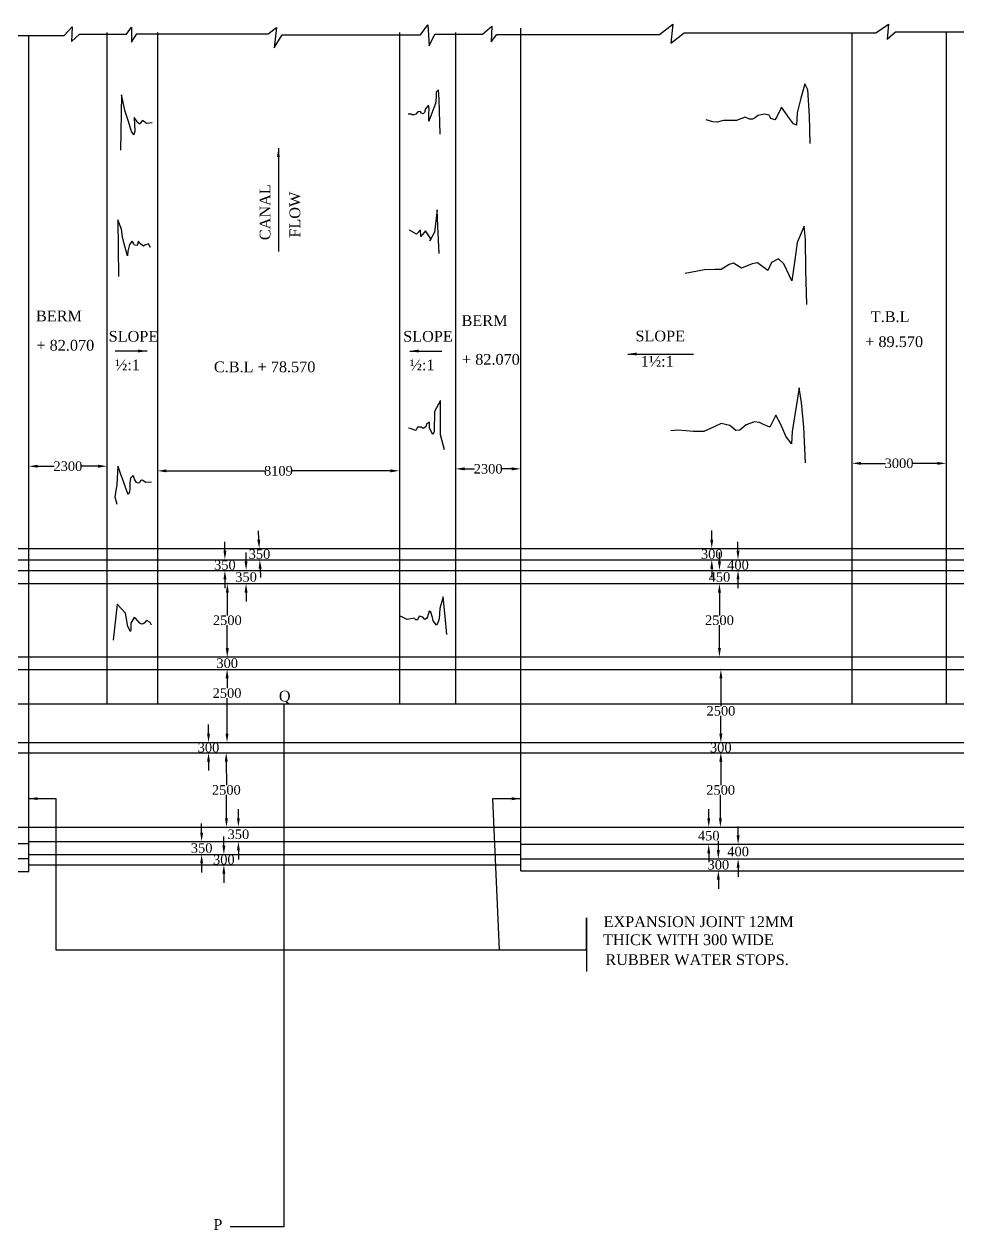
# Model space of a CAD drawing. Header units: millimetres. Extents: x 4623 to 200957, y 6604 to 110630.
# Drawn here: x 65690 to 96984, y 33910 to 74338 of the extents above; entities that cross this region are included whole.
import ezdxf

# ---------------------------------------------------------------- set-up
doc = ezdxf.new("R2010")
doc.units = ezdxf.units.MM
doc.header["$MEASUREMENT"] = 0
for name, color, linetype in [('DIM', 5, 'Continuous'), ('DO LINE', 3, 'Continuous'), ('DWG.LINE', 10, 'Continuous'), ('HATCH', 2, 'Continuous'), ('TEXT', 7, 'Continuous')]:
    doc.layers.add(name, color=color, linetype=linetype)
doc.styles.get("Standard").update_dxf_attribs({"font": 'TIMES.TTF', "height": 320})
doc.dimstyles.get("Standard").update_dxf_attribs({"dimtxt": 320, "dimasz": 300, "dimexe": 0.18, "dimexo": 0.0625, "dimgap": 0.09, "dimtad": 0, "dimtih": 1, "dimtoh": 1, "dimdec": 0, "dimzin": 0, "dimdsep": 46, "dimtxsty": 'Standard', "dimcen": 300, "dimclrd": 5, "dimclre": 5, "dimclrt": 4, "dimadec": 0, "dimazin": 0, "dimtfac": 1, "dimtdec": 0, "dimtofl": 0, "dimtmove": 0, "dimatfit": 3, "dimfxl": 5, "dimfxlon": 1, "dimtolj": 1, "dimtzin": 0, "dimarcsym": 0})

# ---------------------------------------------------------------- blocks, each defined once
blk = doc.blocks.new('*D62')
at = {"layer": 'Defpoints', "color": 0, "ltscale": 0.2}
for p in [(65847, 59455), (68466, 59514), (68466, 59484)]:
    blk.add_point(p, dxfattribs=at)
at = {"layer": 'DIM', "color": 5, "lineweight": -2, "ltscale": 0.2}
for p, q in [((65847, 59509), (65847, 59514)), ((66147, 59514), (66697, 59514)), ((68166, 59514), (67616, 59514)), ((68466, 59509), (68466, 59514))]:
    blk.add_line(p, q, dxfattribs=at)
at = {"layer": 'DIM', "color": 5, "ltscale": 0.2}
for points in [[(66147, 59564), (66147, 59464), (65847, 59514)], [(68166, 59564), (68166, 59464), (68466, 59514)]]:
    blk.add_solid(points, dxfattribs=at)
at = {"layer": 'DIM', "color": 4, "ltscale": 0.2, "insert": (67156, 59514), "char_height": 320, "attachment_point": 5}
blk.add_mtext('\\A1;2300', dxfattribs=at)
blk = doc.blocks.new('*D63')
at = {"layer": 'Defpoints', "color": 0, "ltscale": 0.2}
for p in [(72384, 46496), (72499, 46496), (72455, 46148)]:
    blk.add_point(p, dxfattribs=at)
at = {"layer": 'DIM', "color": 5, "lineweight": -2, "ltscale": 0.2}
for p, q in [((72384, 46796), (72384, 47096)), ((72389, 46496), (72384, 46496)), ((72389, 46148), (72384, 46148)), ((72384, 45848), (72384, 45548))]:
    blk.add_line(p, q, dxfattribs=at)
at = {"layer": 'DIM', "color": 5, "ltscale": 0.2}
for points in [[(72334, 46796), (72434, 46796), (72384, 46496)], [(72334, 45848), (72434, 45848), (72384, 46148)]]:
    blk.add_solid(points, dxfattribs=at)
at = {"layer": 'DIM', "color": 4, "ltscale": 0.2, "insert": (72384, 46322), "char_height": 320, "attachment_point": 5}
blk.add_mtext('\\A1;300', dxfattribs=at)
blk = doc.blocks.new('*D64')
at = {"layer": 'Defpoints', "color": 0, "ltscale": 0.2}
for p in [(71632, 46931), (71640, 46931), (71666, 46496)]:
    blk.add_point(p, dxfattribs=at)
at = {"layer": 'DIM', "color": 5, "lineweight": -2, "ltscale": 0.2}
for p, q in [((71640, 47231), (71640, 47531)), ((71635, 46931), (71640, 46931)), ((71645, 46496), (71640, 46496)), ((71640, 46196), (71640, 45896))]:
    blk.add_line(p, q, dxfattribs=at)
at = {"layer": 'DIM', "color": 5, "ltscale": 0.2}
for points in [[(71590, 47231), (71690, 47231), (71640, 46931)], [(71590, 46196), (71690, 46196), (71640, 46496)]]:
    blk.add_solid(points, dxfattribs=at)
at = {"layer": 'DIM', "color": 4, "ltscale": 0.2, "insert": (71640, 46713), "char_height": 320, "attachment_point": 5}
blk.add_mtext('\\A1;350', dxfattribs=at)
blk = doc.blocks.new('*D65')
at = {"layer": 'Defpoints', "color": 0, "ltscale": 0.2}
for p in [(72871, 47413), (72880, 47413), (72880, 46931)]:
    blk.add_point(p, dxfattribs=at)
at = {"layer": 'DIM', "color": 5, "lineweight": -2, "ltscale": 0.2}
for p, q in [((72871, 47713), (72871, 48013)), ((72876, 47413), (72871, 47413)), ((72876, 46931), (72871, 46931)), ((72871, 46631), (72871, 46331))]:
    blk.add_line(p, q, dxfattribs=at)
at = {"layer": 'DIM', "color": 5, "ltscale": 0.2}
for points in [[(72821, 47713), (72921, 47713), (72871, 47413)], [(72821, 46631), (72921, 46631), (72871, 46931)]]:
    blk.add_solid(points, dxfattribs=at)
at = {"layer": 'DIM', "color": 4, "ltscale": 0.2, "insert": (72871, 47172), "char_height": 320, "attachment_point": 5}
blk.add_mtext('\\A1;350', dxfattribs=at)
blk = doc.blocks.new('*D66')
at = {"layer": 'Defpoints', "color": 0, "ltscale": 0.2}
for p in [(72463, 49908), (72463, 49908), (72472, 47413)]:
    blk.add_point(p, dxfattribs=at)
at = {"layer": 'DIM', "color": 5, "lineweight": -2, "ltscale": 0.2}
for p, q in [((72463, 49908), (72463, 49908)), ((72464, 49608), (72467, 48823)), ((72471, 47713), (72468, 48498)), ((72472, 47413), (72472, 47413))]:
    blk.add_line(p, q, dxfattribs=at)
at = {"layer": 'DIM', "color": 5, "ltscale": 0.2}
for points in [[(72514, 49608), (72414, 49608), (72463, 49908)], [(72521, 47713), (72421, 47712), (72472, 47413)]]:
    blk.add_solid(points, dxfattribs=at)
at = {"layer": 'DIM', "color": 4, "ltscale": 0.2, "insert": (72467, 48660), "char_height": 320, "attachment_point": 5}
blk.add_mtext('\\A1;2500', dxfattribs=at)
blk = doc.blocks.new('*D67')
at = {"layer": 'Defpoints', "color": 0, "ltscale": 0.2}
for p in [(71870, 50251), (71888, 50251), (71906, 49908)]:
    blk.add_point(p, dxfattribs=at)
at = {"layer": 'DIM', "color": 5, "lineweight": -2, "ltscale": 0.2}
for p, q in [((71870, 50551), (71870, 50851)), ((71876, 50251), (71870, 50251)), ((71876, 49908), (71870, 49908)), ((71870, 49608), (71870, 49308))]:
    blk.add_line(p, q, dxfattribs=at)
at = {"layer": 'DIM', "color": 5, "ltscale": 0.2}
for points in [[(71820, 50551), (71920, 50551), (71870, 50251)], [(71820, 49608), (71920, 49608), (71870, 49908)]]:
    blk.add_solid(points, dxfattribs=at)
at = {"layer": 'DIM', "color": 4, "ltscale": 0.2, "insert": (71870, 50080), "char_height": 320, "attachment_point": 5}
blk.add_mtext('\\A1;300', dxfattribs=at)
blk = doc.blocks.new('*D68')
at = {"layer": 'Defpoints', "color": 0, "ltscale": 0.2}
for p in [(72490, 52698), (72517, 52698), (72455, 50251)]:
    blk.add_point(p, dxfattribs=at)
at = {"layer": 'DIM', "color": 5, "lineweight": -2, "ltscale": 0.2}
for p, q in [((72496, 52698), (72490, 52698)), ((72490, 52398), (72490, 52069)), ((72490, 50551), (72490, 51743)), ((72486, 50251), (72491, 50251))]:
    blk.add_line(p, q, dxfattribs=at)
at = {"layer": 'DIM', "color": 5, "ltscale": 0.2}
for points in [[(72441, 52398), (72541, 52398), (72490, 52698)], [(72441, 50551), (72541, 50551), (72490, 50251)]]:
    blk.add_solid(points, dxfattribs=at)
at = {"layer": 'DIM', "color": 4, "ltscale": 0.2, "insert": (72490, 51906), "char_height": 320, "attachment_point": 5}
blk.add_mtext('\\A1;2500', dxfattribs=at)
blk = doc.blocks.new('*D69')
at = {"layer": 'Defpoints', "color": 0, "ltscale": 0.2}
for p in [(72496, 53121), (72765, 53121), (72496, 52698)]:
    blk.add_point(p, dxfattribs=at)
at = {"layer": 'DIM', "color": 5, "lineweight": -2, "ltscale": 0.2}
for p, q in [((72496, 53421), (72496, 53721)), ((72501, 53121), (72495, 53121)), ((72496, 52698), (72495, 52698)), ((72496, 52398), (72496, 52098))]:
    blk.add_line(p, q, dxfattribs=at)
at = {"layer": 'DIM', "color": 5, "ltscale": 0.2}
for points in [[(72446, 53421), (72546, 53421), (72496, 53121)], [(72446, 52398), (72546, 52398), (72496, 52698)]]:
    blk.add_solid(points, dxfattribs=at)
at = {"layer": 'DIM', "color": 4, "ltscale": 0.2, "insert": (72496, 52909), "char_height": 320, "attachment_point": 5}
blk.add_mtext('\\A1;300', dxfattribs=at)
blk = doc.blocks.new('*D71')
at = {"layer": 'Defpoints', "color": 0, "ltscale": 0.2}
for p in [(72500, 55577), (73172, 55577), (73233, 53121)]:
    blk.add_point(p, dxfattribs=at)
at = {"layer": 'DIM', "color": 5, "lineweight": -2, "ltscale": 0.2}
for p, q in [((72506, 55577), (72500, 55577)), ((72500, 55277), (72500, 54512)), ((72500, 53421), (72500, 54187)), ((72506, 53121), (72500, 53121))]:
    blk.add_line(p, q, dxfattribs=at)
at = {"layer": 'DIM', "color": 5, "ltscale": 0.2}
for points in [[(72451, 55277), (72551, 55277), (72500, 55577)], [(72451, 53421), (72551, 53421), (72500, 53121)]]:
    blk.add_solid(points, dxfattribs=at)
at = {"layer": 'DIM', "color": 4, "ltscale": 0.2, "insert": (72500, 54349), "char_height": 320, "attachment_point": 5}
blk.add_mtext('\\A1;2500', dxfattribs=at)
blk = doc.blocks.new('*D72')
at = {"layer": 'Defpoints', "color": 0, "ltscale": 0.2}
for p in [(73110, 56021), (73128, 56021), (73154, 55577)]:
    blk.add_point(p, dxfattribs=at)
at = {"layer": 'DIM', "color": 5, "lineweight": -2, "ltscale": 0.2}
for p, q in [((73128, 56321), (73128, 56621)), ((73123, 56021), (73128, 56021)), ((73133, 55577), (73128, 55577)), ((73128, 55277), (73128, 54977))]:
    blk.add_line(p, q, dxfattribs=at)
at = {"layer": 'DIM', "color": 5, "ltscale": 0.2}
for points in [[(73078, 56321), (73178, 56321), (73128, 56021)], [(73078, 55277), (73178, 55277), (73128, 55577)]]:
    blk.add_solid(points, dxfattribs=at)
at = {"layer": 'DIM', "color": 4, "ltscale": 0.2, "insert": (73128, 55799), "char_height": 320, "attachment_point": 5}
blk.add_mtext('\\A1;350', dxfattribs=at)
blk = doc.blocks.new('*D73')
at = {"layer": 'Defpoints', "color": 0, "ltscale": 0.2}
for p in [(72419, 56381), (72419, 56381), (72419, 56021)]:
    blk.add_point(p, dxfattribs=at)
at = {"layer": 'DIM', "color": 5, "lineweight": -2, "ltscale": 0.2}
for p, q in [((72419, 56681), (72419, 56981)), ((72419, 56381), (72419, 56381)), ((72419, 56021), (72419, 56021)), ((72419, 55721), (72419, 55421))]:
    blk.add_line(p, q, dxfattribs=at)
at = {"layer": 'DIM', "color": 5, "ltscale": 0.2}
for points in [[(72370, 56681), (72470, 56681), (72419, 56381)], [(72370, 55721), (72470, 55721), (72419, 56021)]]:
    blk.add_solid(points, dxfattribs=at)
at = {"layer": 'DIM', "color": 4, "ltscale": 0.2, "insert": (72419, 56201), "char_height": 320, "attachment_point": 5}
blk.add_mtext('\\A1;350', dxfattribs=at)
blk = doc.blocks.new('*D74')
at = {"layer": 'Defpoints', "color": 0, "ltscale": 0.2}
for p in [(73569, 56754), (73580, 56755), (73598, 56381)]:
    blk.add_point(p, dxfattribs=at)
at = {"layer": 'DIM', "color": 5, "lineweight": -2, "ltscale": 0.2}
for p, q in [((73554, 57054), (73540, 57353)), ((73574, 56754), (73569, 56754)), ((73592, 56381), (73587, 56380)), ((73601, 56081), (73616, 55781))]:
    blk.add_line(p, q, dxfattribs=at)
at = {"layer": 'DIM', "color": 5, "ltscale": 0.2}
for points in [[(73604, 57056), (73504, 57051), (73569, 56754)], [(73651, 56083), (73551, 56078), (73587, 56380)]]:
    blk.add_solid(points, dxfattribs=at)
at = {"layer": 'DIM', "color": 4, "ltscale": 0.2, "insert": (73578, 56567), "char_height": 320, "attachment_point": 5}
blk.add_mtext('\\A1;350', dxfattribs=at)
blk = doc.blocks.new('*D75')
at = {"layer": 'Defpoints', "color": 0, "ltscale": 0.2}
for p in [(70157, 59442), (78266, 59470), (78266, 59359)]:
    blk.add_point(p, dxfattribs=at)
at = {"layer": 'DIM', "color": 5, "lineweight": -2, "ltscale": 0.2}
for p, q in [((70157, 59364), (70157, 59359)), ((70457, 59359), (73764, 59359)), ((77966, 59359), (74660, 59359)), ((78266, 59364), (78266, 59359))]:
    blk.add_line(p, q, dxfattribs=at)
at = {"layer": 'DIM', "color": 5, "ltscale": 0.2}
for points in [[(70457, 59409), (70457, 59309), (70157, 59359)], [(77966, 59409), (77966, 59309), (78266, 59359)]]:
    blk.add_solid(points, dxfattribs=at)
at = {"layer": 'DIM', "color": 4, "ltscale": 0.2, "insert": (74212, 59359), "char_height": 320, "attachment_point": 5}
blk.add_mtext('\\A1;8109', dxfattribs=at)
blk = doc.blocks.new('*D76')
at = {"layer": 'Defpoints', "color": 0, "ltscale": 0.2}
for p in [(80150, 59526), (82333, 59510), (82333, 59426)]:
    blk.add_point(p, dxfattribs=at)
at = {"layer": 'DIM', "color": 5, "lineweight": -2, "ltscale": 0.2}
for p, q in [((80150, 59432), (80150, 59426)), ((82333, 59432), (82333, 59426)), ((80450, 59426), (80783, 59426)), ((82033, 59426), (81701, 59426))]:
    blk.add_line(p, q, dxfattribs=at)
at = {"layer": 'DIM', "color": 5, "ltscale": 0.2}
for points in [[(80450, 59476), (80450, 59376), (80150, 59426)], [(82033, 59476), (82033, 59376), (82333, 59426)]]:
    blk.add_solid(points, dxfattribs=at)
at = {"layer": 'DIM', "color": 4, "ltscale": 0.2, "insert": (81242, 59426), "char_height": 320, "attachment_point": 5}
blk.add_mtext('\\A1;2300', dxfattribs=at)
blk = doc.blocks.new('*D77')
at = {"layer": 'Defpoints', "color": 0, "ltscale": 0.2}
for p in [(88956, 46350), (88956, 45950), (88956, 45950)]:
    blk.add_point(p, dxfattribs=at)
at = {"layer": 'DIM', "color": 5, "lineweight": -2, "ltscale": 0.2}
for p, q in [((88956, 46650), (88956, 46950)), ((88956, 46350), (88956, 46350)), ((88956, 45950), (88956, 45950)), ((88956, 45650), (88956, 45350))]:
    blk.add_line(p, q, dxfattribs=at)
at = {"layer": 'DIM', "color": 5, "ltscale": 0.2}
for points in [[(88906, 46650), (89006, 46650), (88956, 46350)], [(88906, 45650), (89006, 45650), (88956, 45950)]]:
    blk.add_solid(points, dxfattribs=at)
at = {"layer": 'DIM', "color": 4, "ltscale": 0.2, "insert": (88956, 46150), "char_height": 320, "attachment_point": 5}
blk.add_mtext('\\A1;300', dxfattribs=at)
blk = doc.blocks.new('*D78')
at = {"layer": 'Defpoints', "color": 0, "ltscale": 0.2}
for p in [(89601, 46839), (89619, 46839), (89656, 46350)]:
    blk.add_point(p, dxfattribs=at)
at = {"layer": 'DIM', "color": 5, "lineweight": -2, "ltscale": 0.2}
for p, q in [((89619, 47139), (89619, 47439)), ((89614, 46839), (89619, 46839)), ((89624, 46350), (89619, 46350)), ((89619, 46050), (89619, 45750))]:
    blk.add_line(p, q, dxfattribs=at)
at = {"layer": 'DIM', "color": 5, "ltscale": 0.2}
for points in [[(89569, 47139), (89669, 47139), (89619, 46839)], [(89569, 46050), (89669, 46050), (89619, 46350)]]:
    blk.add_solid(points, dxfattribs=at)
at = {"layer": 'DIM', "color": 4, "ltscale": 0.2, "insert": (89619, 46594), "char_height": 320, "attachment_point": 5}
blk.add_mtext('\\A1;400', dxfattribs=at)
blk = doc.blocks.new('*D79')
at = {"layer": 'Defpoints', "color": 0, "ltscale": 0.2}
for p in [(88626, 47413), (88634, 47413), (88626, 46839)]:
    blk.add_point(p, dxfattribs=at)
at = {"layer": 'DIM', "color": 5, "lineweight": -2, "ltscale": 0.2}
for p, q in [((88634, 47713), (88634, 48013)), ((88630, 47413), (88635, 47413)), ((88630, 46839), (88635, 46839)), ((88634, 46539), (88634, 46239))]:
    blk.add_line(p, q, dxfattribs=at)
at = {"layer": 'DIM', "color": 5, "ltscale": 0.2}
for points in [[(88584, 47713), (88684, 47713), (88634, 47413)], [(88584, 46539), (88684, 46539), (88634, 46839)]]:
    blk.add_solid(points, dxfattribs=at)
at = {"layer": 'DIM', "color": 4, "ltscale": 0.2, "insert": (88634, 47126), "char_height": 320, "attachment_point": 5}
blk.add_mtext('\\A1;450', dxfattribs=at)
blk = doc.blocks.new('*D80')
at = {"layer": 'Defpoints', "color": 0, "ltscale": 0.2}
for p in [(89021, 49908), (89043, 49908), (89002, 47413)]:
    blk.add_point(p, dxfattribs=at)
at = {"layer": 'DIM', "color": 5, "lineweight": -2, "ltscale": 0.2}
for p, q in [((89038, 49908), (89043, 49908)), ((89040, 49608), (89035, 48823)), ((89026, 47712), (89032, 48497)), ((89019, 47412), (89024, 47412))]:
    blk.add_line(p, q, dxfattribs=at)
at = {"layer": 'DIM', "color": 5, "ltscale": 0.2}
for points in [[(88990, 49608), (89090, 49608), (89043, 49908)], [(88976, 47713), (89076, 47712), (89024, 47412)]]:
    blk.add_solid(points, dxfattribs=at)
at = {"layer": 'DIM', "color": 4, "ltscale": 0.2, "insert": (89033, 48660), "char_height": 320, "attachment_point": 5}
blk.add_mtext('\\A1;2500', dxfattribs=at)
blk = doc.blocks.new('*D81')
at = {"layer": 'Defpoints', "color": 0, "ltscale": 0.2}
for p in [(89038, 50251), (89620, 50251), (89038, 49908)]:
    blk.add_point(p, dxfattribs=at)
at = {"layer": 'DIM', "color": 5, "lineweight": -2, "ltscale": 0.2}
for p, q in [((89038, 50551), (89038, 50851)), ((89043, 50251), (89037, 50251)), ((89038, 49908), (89037, 49908)), ((89038, 49608), (89038, 49308))]:
    blk.add_line(p, q, dxfattribs=at)
at = {"layer": 'DIM', "color": 5, "ltscale": 0.2}
for points in [[(88988, 50551), (89088, 50551), (89038, 50251)], [(88988, 49608), (89088, 49608), (89038, 49908)]]:
    blk.add_solid(points, dxfattribs=at)
at = {"layer": 'DIM', "color": 4, "ltscale": 0.2, "insert": (89038, 50080), "char_height": 320, "attachment_point": 5}
blk.add_mtext('\\A1;300', dxfattribs=at)
blk = doc.blocks.new('*D82')
at = {"layer": 'Defpoints', "color": 0, "ltscale": 0.2}
for p in [(89043, 52698), (89896, 52698), (89758, 50251)]:
    blk.add_point(p, dxfattribs=at)
at = {"layer": 'DIM', "color": 5, "lineweight": -2, "ltscale": 0.2}
for p, q in [((89048, 52698), (89042, 52698)), ((89043, 52398), (89043, 51474)), ((89043, 50551), (89043, 51149)), ((89048, 50251), (89042, 50251))]:
    blk.add_line(p, q, dxfattribs=at)
at = {"layer": 'DIM', "color": 5, "ltscale": 0.2}
for points in [[(88993, 52398), (89093, 52398), (89043, 52698)], [(88993, 50551), (89093, 50551), (89043, 50251)]]:
    blk.add_solid(points, dxfattribs=at)
at = {"layer": 'DIM', "color": 4, "ltscale": 0.2, "insert": (89043, 51311), "char_height": 320, "attachment_point": 5}
blk.add_mtext('\\A1;2500', dxfattribs=at)
blk = doc.blocks.new('*D83')
at = {"layer": 'Defpoints', "color": 0, "ltscale": 0.2}
for p in [(88993, 55577), (88993, 55577), (89017, 53121)]:
    blk.add_point(p, dxfattribs=at)
at = {"layer": 'DIM', "color": 5, "lineweight": -2, "ltscale": 0.2}
for p, q in [((88993, 55577), (88993, 55577)), ((88993, 55277), (88993, 54512)), ((88993, 53421), (88993, 54187)), ((88998, 53121), (88993, 53121))]:
    blk.add_line(p, q, dxfattribs=at)
at = {"layer": 'DIM', "color": 5, "ltscale": 0.2}
for points in [[(88944, 55277), (89044, 55277), (88993, 55577)], [(88944, 53421), (89044, 53421), (88993, 53121)]]:
    blk.add_solid(points, dxfattribs=at)
at = {"layer": 'DIM', "color": 4, "ltscale": 0.2, "insert": (88993, 54349), "char_height": 320, "attachment_point": 5}
blk.add_mtext('\\A1;2500', dxfattribs=at)
blk = doc.blocks.new('*D84')
at = {"layer": 'Defpoints', "color": 0, "ltscale": 0.2}
for p in [(88993, 56021), (89370, 56021), (89347, 55577)]:
    blk.add_point(p, dxfattribs=at)
at = {"layer": 'DIM', "color": 5, "lineweight": -2, "ltscale": 0.2}
for p, q in [((88993, 56321), (88993, 56621)), ((88998, 56021), (88993, 56021)), ((88998, 55577), (88993, 55577)), ((88993, 55277), (88993, 54977))]:
    blk.add_line(p, q, dxfattribs=at)
at = {"layer": 'DIM', "color": 5, "ltscale": 0.2}
for points in [[(88944, 56321), (89044, 56321), (88993, 56021)], [(88944, 55277), (89044, 55277), (88993, 55577)]]:
    blk.add_solid(points, dxfattribs=at)
at = {"layer": 'DIM', "color": 4, "ltscale": 0.2, "insert": (88993, 55799), "char_height": 320, "attachment_point": 5}
blk.add_mtext('\\A1;450', dxfattribs=at)
blk = doc.blocks.new('*D85')
at = {"layer": 'Defpoints', "color": 0, "ltscale": 0.2}
for p in [(89576, 56381), (89615, 56381), (89592, 56021)]:
    blk.add_point(p, dxfattribs=at)
at = {"layer": 'DIM', "color": 5, "lineweight": -2, "ltscale": 0.2}
for p, q in [((89615, 56681), (89615, 56981)), ((89610, 56381), (89616, 56381)), ((89610, 56021), (89616, 56021)), ((89615, 55721), (89615, 55421))]:
    blk.add_line(p, q, dxfattribs=at)
at = {"layer": 'DIM', "color": 5, "ltscale": 0.2}
for points in [[(89566, 56681), (89666, 56681), (89615, 56381)], [(89566, 55721), (89666, 55721), (89615, 56021)]]:
    blk.add_solid(points, dxfattribs=at)
at = {"layer": 'DIM', "color": 4, "ltscale": 0.2, "insert": (89615, 56201), "char_height": 320, "attachment_point": 5}
blk.add_mtext('\\A1;400', dxfattribs=at)
blk = doc.blocks.new('*D86')
at = {"layer": 'Defpoints', "color": 0, "ltscale": 0.2}
for p in [(88736, 56755), (88742, 56755), (88742, 56381)]:
    blk.add_point(p, dxfattribs=at)
at = {"layer": 'DIM', "color": 5, "lineweight": -2, "ltscale": 0.2}
for p, q in [((88736, 57055), (88736, 57355)), ((88742, 56755), (88736, 56755)), ((88742, 56381), (88736, 56381)), ((88736, 56081), (88736, 55781))]:
    blk.add_line(p, q, dxfattribs=at)
at = {"layer": 'DIM', "color": 5, "ltscale": 0.2}
for points in [[(88686, 57055), (88786, 57055), (88736, 56755)], [(88686, 56081), (88786, 56081), (88736, 56381)]]:
    blk.add_solid(points, dxfattribs=at)
at = {"layer": 'DIM', "color": 4, "ltscale": 0.2, "insert": (88736, 56568), "char_height": 320, "attachment_point": 5}
blk.add_mtext('\\A1;300', dxfattribs=at)
blk = doc.blocks.new('*D87')
at = {"layer": 'Defpoints', "color": 0, "ltscale": 0.2}
for p in [(96592, 59611), (96592, 59611), (93432, 59402)]:
    blk.add_point(p, dxfattribs=at)
at = {"layer": 'DIM', "color": 5, "lineweight": -2, "ltscale": 0.2}
for p, q in [((93432, 59606), (93432, 59611)), ((93732, 59611), (94557, 59611)), ((96292, 59611), (95467, 59611)), ((96592, 59611), (96592, 59611))]:
    blk.add_line(p, q, dxfattribs=at)
at = {"layer": 'DIM', "color": 5, "ltscale": 0.2}
for points in [[(93732, 59661), (93732, 59561), (93432, 59611)], [(96292, 59661), (96292, 59561), (96592, 59611)]]:
    blk.add_solid(points, dxfattribs=at)
at = {"layer": 'DIM', "color": 4, "ltscale": 0.2, "insert": (95012, 59611), "char_height": 320, "attachment_point": 5}
blk.add_mtext('\\A1;3000', dxfattribs=at)

msp = doc.modelspace()

# ---------------------------------------------------------------- linework, layer by layer
at = {"layer": 'DIM', "ltscale": 0.2}
msp.add_lwpolyline([(66755, 43302.5), (84536, 43302.5), (84536, 44378), (84536, 42577)], dxfattribs=at)
at = {"layer": 'DO LINE', "ltscale": 0.2}
for points in [[(42839.4, 56754.6), (103730.2, 56754.6)], [(42839.4, 56380.9), (103730.2, 56380.9)], [(42846.6, 56021.1), (103730.2, 56021.1)], [(42839.4, 55577.5), (103730.2, 55577.5)], [(42839.4, 53121.3), (103627.1, 53121.3)], [(42839.4, 52697.6), (103627.1, 52697.6)], [(8246, 51543.8), (120732.7, 51543.8)]]:
    msp.add_lwpolyline(points, dxfattribs=at)
at = {"layer": 'DWG.LINE', "ltscale": 0.2}
for points in [[(64368, 73957), (67037.5, 73957), (67304, 74242.5), (67278.5, 73754), (67545.5, 73995), (69119.5, 73995), (69291, 74236), (69291, 73728.5), (69468.5, 74014), (73872.5, 74014), (74145.5, 74223), (74075.5, 73538.5), (74342, 73976), (78972.5, 73976), (79220, 74312), (79264.5, 73608), (79455, 73995), (81057, 73995), (81361.5, 74274), (81342.5, 73741.5), (81527, 73988.5), (86984, 73988.5), (87429, 74331.5), (87359, 73697.5), (87816, 74040), (94239, 74040), (94658, 74337.5), (94613.5, 73830.5), (94899, 74084), (98019, 74084)], [(68466.3, 74052.5), (68466.3, 51543.8)], [(70157.3, 74052.5), (70157.3, 51543.8)], [(78266.3, 74052.5), (78266.3, 51543.8)], [(80150.3, 74052.5), (80150.3, 51543.8)], [(82333.2, 45950.1), (82333.2, 74199.2)], [(93432.3, 74052.5), (93432.3, 51543.8)], [(96591.8, 74052.5), (96591.8, 51543.8)], [(65846.5, 45924.3), (65846.5, 73958.3)], [(82333.2, 46349.8), (103730.2, 46349.8), (103730.2, 56754.6)], [(72599, 34027.5), (74405, 34027.5), (74405, 51543.8)], [(82333.2, 45950.1), (102189.6, 45950.1), (102189.6, 43959.7), (110439.8, 39848.2), (110439.8, 34515.8), (114319.6, 34515.8), (114319.6, 51543.8)], [(42839.4, 50251), (103730.2, 50251)], [(42839.4, 49908.2), (103730.2, 49908.2)], [(42839.4, 47412.6), (103730.2, 47412.6)], [(65846.5, 46930.6), (82333.2, 46930.6)], [(42839.4, 46870), (65846.5, 46870)], [(65846.5, 46495.9), (82333.2, 46495.9)], [(82333.2, 46838.8), (103730.2, 46838.8)], [(42839.4, 46363.1), (65846.5, 46363.1)], [(65846.5, 46148.2), (82333.2, 46148.2)], [(44406.8, 45924.3), (65846.5, 45924.3)]]:
    msp.add_lwpolyline(points, dxfattribs=at)
at = {"layer": 'HATCH', "ltscale": 0.2}
for points in [[(69981, 71031.5), (69792, 71009.5), (69752.5, 71036.5), (69699, 71073.5), (69659.5, 71107.5), (69581, 71014.5), (69571.5, 70985), (69485.5, 71044), (69446, 71112.5), (69377.5, 71210.5), (69402, 70752.5), (69367.5, 70620), (69294, 70733), (69179, 71100.5), (69073.5, 71411.5), (68948.5, 71969.5), (68923.5, 70109)], [(79633, 70645), (79599.5, 71813), (79574.5, 72137), (79495.5, 72058), (79495.5, 71883.5), (79479, 71676), (79421, 71530.5), (79250, 71086), (79250, 71310.5), (79267, 71510), (79242, 71622), (79146.5, 71501.5), (79113, 71372.5), (79067, 71327), (79013, 71356), (78963, 71410), (78880, 71393.5), (78817.5, 71323), (78713.5, 71289.5), (78664, 71318.5), (78560, 71323)], [(92030.5, 70329.5), (92016.5, 71267.5), (91952.5, 72134), (91852.5, 72340), (91717.5, 71857), (91603.5, 71366.5), (91575.5, 70947.5), (91475.5, 70997.5), (91340.5, 71175), (91070, 71558.5), (90920, 71224), (90848.5, 71124.5), (90720.5, 71174), (90656.5, 71280.5), (90656.5, 71280.5), (90500, 71323.5), (90279.5, 71273.5), (90187, 71195.5), (90102, 71145.5), (89995, 71145.5), (89860, 71217), (89860, 71217), (89568.5, 71110), (89397.5, 71103), (89241, 71103), (89127.5, 71103), (88921, 71053.5), (88771.5, 71060.5), (88551, 71131.5), (88551, 71131.5)], [(79604, 66642.5), (79551, 67567), (79532.5, 68108.5), (79443, 67364.5), (79282.5, 67072.5), (79320.5, 67141.6), (79141, 67411.5), (79141, 67411.5), (78980.5, 67213.5), (78971.5, 67439.5), (78839, 67298.5), (78839, 67298.5), (78603.5, 67430)], [(69926, 66853), (69855, 66971), (69741, 66928), (69689.5, 66896.5), (69556, 66998.5), (69520.5, 67065.5), (69477, 66916), (69394.5, 66928), (69351, 66998.5), (69315.5, 67057.5), (69221, 66943.5), (69166, 66727), (69150, 66570), (69040, 66975), (68985, 67207), (68949.5, 67459), (68827.5, 67777.5), (68850, 65880)], [(91920, 64933.5), (91885.5, 66102), (91874, 67121.5), (91828, 67568.5), (91599, 67018.5), (91518.5, 66434.5), (91415.5, 65735.5), (91151.5, 66297), (91151.5, 66297), (90968, 66468.5), (90738.5, 66342.5), (90612.5, 66079), (90612.5, 66079), (90268.5, 66331), (90268.5, 66331), (90085, 66297), (89729, 66159.5), (89729, 66159.5), (89465.5, 66319.5), (89316.5, 66274), (89052.5, 66113.5), (88834.5, 66113.5), (88490.5, 66102), (87848, 65976)], [(91874.5, 59633), (91817, 60824.5), (91748.5, 61649.5), (91668, 62142), (91427, 60675.5), (91404, 60263), (91220.5, 60526.5), (91048.5, 60916), (90888, 61225.5), (90681.5, 60824.5), (90681.5, 60824.5), (90475, 60916), (90337.5, 60985), (90165.5, 61008), (90165.5, 61008), (89890, 60904.5), (89672, 60721.5), (89546, 60710), (89339.5, 60882), (89053, 60950.5), (88858, 60859), (88697.5, 60778.5), (88468, 60675.5), (88124, 60675.5), (87607.5, 60721.5), (87367, 60698.5)], [(79778.5, 60068), (79641.5, 60563.5), (79641.5, 61185.5), (79641.5, 61723), (79441, 61343.5), (79430.5, 60679.5), (79392, 60583), (79272.5, 60791), (79272.5, 60988.5), (79173.5, 60936.5), (79147.5, 60832.5), (79064, 60780.5), (79001.5, 60822), (79001.5, 60822), (78871.5, 60827.5), (78819.5, 60707.5), (78819.5, 60707.5), (78658, 60765), (78574.5, 60791)], [(69962, 58985), (69767, 58968.5), (69680.5, 59030), (69641.5, 59049.5), (69594, 59035.5), (69560.5, 58954.5), (69516, 58949), (69454.5, 58963), (69401.5, 59057.5), (69348.5, 59199.5), (69254, 59119), (69237, 58952), (69237, 58773.5), (69220.5, 58640), (69181.5, 58570), (69075.5, 58829), (69016.5, 59002), (68922, 59275), (68869, 59433.5), (68835.5, 59517.5), (68796.5, 58899), (68729.5, 58484), (68796.5, 58244)], [(79856.5, 53870.5), (79796.5, 54474), (79745.5, 55027.5), (79736.5, 55138), (79625.5, 54741.5), (79602.5, 54400.5), (79552, 54262), (79505.5, 54184), (79404, 54326.5), (79381, 54446.5), (79325.5, 54622), (79261, 54658.5), (79205.5, 54469.5), (79173.5, 54405), (79122.5, 54377.5), (79048.5, 54451), (79048.5, 54451), (78928.5, 54488), (78873.5, 54368), (78818, 54363.5), (78767, 54414.5), (78767, 54414.5), (78527, 54373), (78388.5, 54442), (78266.3, 54492.5)], [(69962.5, 54180), (69912, 54272), (69795.5, 54344), (69716.5, 54247.5), (69682, 54227.5), (69632.5, 54220.5), (69568, 54255), (69425, 54418), (69378, 54447.5), (69264, 54250), (69264, 54064.5), (69254, 53976), (69170, 54141.5), (69135.5, 54334), (69091, 54584), (68946.5, 54739.5), (68810.5, 54892), (68671.5, 53682.5)]]:
    msp.add_lwpolyline(points, dxfattribs=at)

# ---------------------------------------------------------------- texts
at = {"layer": 'TEXT', "ltscale": 0.2}
for s, p in [('CANAL', (73943.1, 67093.6)), ('FLOW', (74943.6, 67177.9))]:
    msp.add_text(s, height=360, rotation=90, dxfattribs=at).set_placement(p)
for s, p in [('BERM', (66087.6, 64372.9)), ('T.B.L', (94064.6, 64347.9)), ('BERM', (80350.6, 64215.9)), ('SLOPE', (68524.1, 63690.9)), ('SLOPE', (78394.1, 63690.9)), ('SLOPE', (86177.9, 63700.9)), ('+ 82.070', (66102.1, 63389.4)), ('+ 89.570', (93879.1, 63509.9)), ('½:1', (68740.6, 62731.9)), ('½:1', (78615.6, 62731.9)), ('+ 82.070', (80365.1, 62918.4)), ('1½:1', (86359.6, 62852.9)), ('C.B.L + 78.570', (72049.1, 62665.4)), ('Q', (74226.6, 51628.4)), ('EXPANSION JOINT 12MM ', (85109.6, 44062.9)), ('THICK WITH 300 WIDE', (85090.1, 43457.4)), ('RUBBER WATER STOPS.', (85169.1, 42790.4)), ('P', (72034.6, 33909.9))]:
    msp.add_text(s, height=360, dxfattribs=at).set_placement(p)

# ---------------------------------------------------------------- dimensions: what is measured, and where the dimension line sits
at = {"layer": 'DIM', "ltscale": 0.2}
for base, p1, p2, text, picture, middle in [((68466.3, 59514), (65846.5, 59455), (68466.3, 59484.5), '2300', '*D62', (67156.4, 59514)), ((82333.2, 59426.5), (80150.3, 59526.5), (82333.2, 59510), '2300', '*D76', (81241.8, 59426.5)), ((96591.8, 59611), (93432.3, 59402), (96591.8, 59611), '3000', '*D87', (95012.1, 59611))]:
    dim = msp.add_linear_dim(base=base, p1=p1, p2=p2, text=text, dimstyle='Standard', dxfattribs=at)
    dim.commit()
    dim.dimension.update_dxf_attribs({"geometry": picture, "text_midpoint": middle})
dim = msp.add_linear_dim(base=(78266.3, 59359), p1=(70157.3, 59442.5), p2=(78266.3, 59470.5), dimstyle='Standard', dxfattribs=at)
dim.commit()
dim.dimension.update_dxf_attribs({"geometry": '*D75', "text_midpoint": (74211.8, 59359)})
for p1, p2, distance, text, picture, middle in [((73597.5, 56380.9), (73579.5, 56754.6), 10.7, '350', '*D74', (73577.8, 56567.3)), ((88742, 56380.9), (88742, 56754.6), 5.5, '300', '*D86', (88736.5, 56567.8)), ((72472.5, 47412.6), (72463.5, 49908.2), 0.7, '2500', '*D66', (72467.3, 48660.4)), ((89002.5, 47412.6), (89021, 49908.2), -21.6, '2500', '*D80', (89033.4, 48660.2))]:
    dim = msp.add_aligned_dim(p1=p1, p2=p2, distance=distance, text=text, dimstyle='Standard', dxfattribs=at)
    dim.commit()
    dim.dimension.update_dxf_attribs({"geometry": picture, "text_midpoint": middle})
for base, p1, p2, text, picture, middle in [((72419.5, 56380.9), (72419.5, 56021.1), (72419.5, 56380.9), '350', '*D73', (72419.5, 56201)), ((73128, 56021.1), (73154.5, 55577.5), (73110.5, 56021.1), '350', '*D72', (73128, 55799.3)), ((88993.5, 56021.1), (89347, 55577.5), (89370, 56021.1), '450', '*D84', (88993.5, 55799.3)), ((89615.5, 56380.9), (89592.5, 56021.1), (89575.5, 56380.9), '400', '*D85', (89615.5, 56201)), ((72500.5, 55577.5), (73233.3, 53121.3), (73172, 55577.5), '2500', '*D71', (72500.5, 54349.4)), ((88993.5, 55577.5), (89017, 53121.3), (88993.5, 55577.5), '2500', '*D83', (88993.5, 54349.4)), ((72495.5, 53121.3), (72495.5, 52697.6), (72765, 53121.3), '300', '*D69', (72495.5, 52909.5)), ((71870.5, 50251), (71906, 49908.2), (71888, 50251), '300', '*D67', (71870.5, 50079.6)), ((89037.6, 50251), (89037.6, 49908.1), (89619.5, 50251), '300', '*D81', (89037.6, 50079.6)), ((72871, 47412.6), (72880, 46930.6), (72880, 47412.6), '350', '*D65', (72871, 47171.6)), ((88634.5, 47412.6), (88625.5, 46838.8), (88625.5, 47412.6), '450', '*D79', (88634.5, 47125.7)), ((71640, 46930.6), (71666.5, 46495.9), (71631.5, 46930.6), '350', '*D64', (71640, 46713.3)), ((89619, 46838.8), (89656, 46349.8), (89601, 46838.8), '400', '*D78', (89619, 46594.3)), ((72384, 46495.9), (72455, 46148.2), (72499, 46495.9), '300', '*D63', (72384, 46322.1)), ((88956.5, 45950.1), (88956.5, 46349.8), (88956.5, 45950.1), '300', '*D77', (88956.5, 46150))]:
    dim = msp.add_linear_dim(base=base, p1=p1, p2=p2, angle=90, text=text, dimstyle='Standard', dxfattribs=at)
    dim.commit()
    dim.dimension.update_dxf_attribs({"geometry": picture, "text_midpoint": middle})
for base, p1, p2, picture, middle in [((72490.5, 52697.6), (72455, 50251), (72517, 52697.6), '*D68', (72490.5, 51906)), ((89042.6, 52697.6), (89757.5, 50251), (89895.5, 52697.6), '*D82', (89042.6, 51311.5))]:
    dim = msp.add_linear_dim(base=base, p1=p1, p2=p2, angle=90, text='2500', dimstyle='Standard', dxfattribs=at)
    dim.commit()
    dim.dimension.update_dxf_attribs({"geometry": picture, "text_midpoint": middle, "dimtype": 160})

# ---------------------------------------------------------------- leaders
for points in [[(74211.5, 70178), (74211.5, 66719)], [(69810.5, 63376.5), (68736.5, 63376.5)], [(78611.5, 63376.5), (79685.5, 63376.5)], [(85917.7, 63275.5), (88122.2, 63275.5)], [(65846.5, 48369.5), (66755, 48369.5), (66755, 43302.5)], [(82333.2, 48366.5), (81383.5, 48366.5), (81615.5, 43302.5)]]:
    msp.add_leader(points, dimstyle='Standard', override={"dimgap": 0.09, "dimtad": 0}, dxfattribs=at)

doc.saveas('drawing.dxf')
